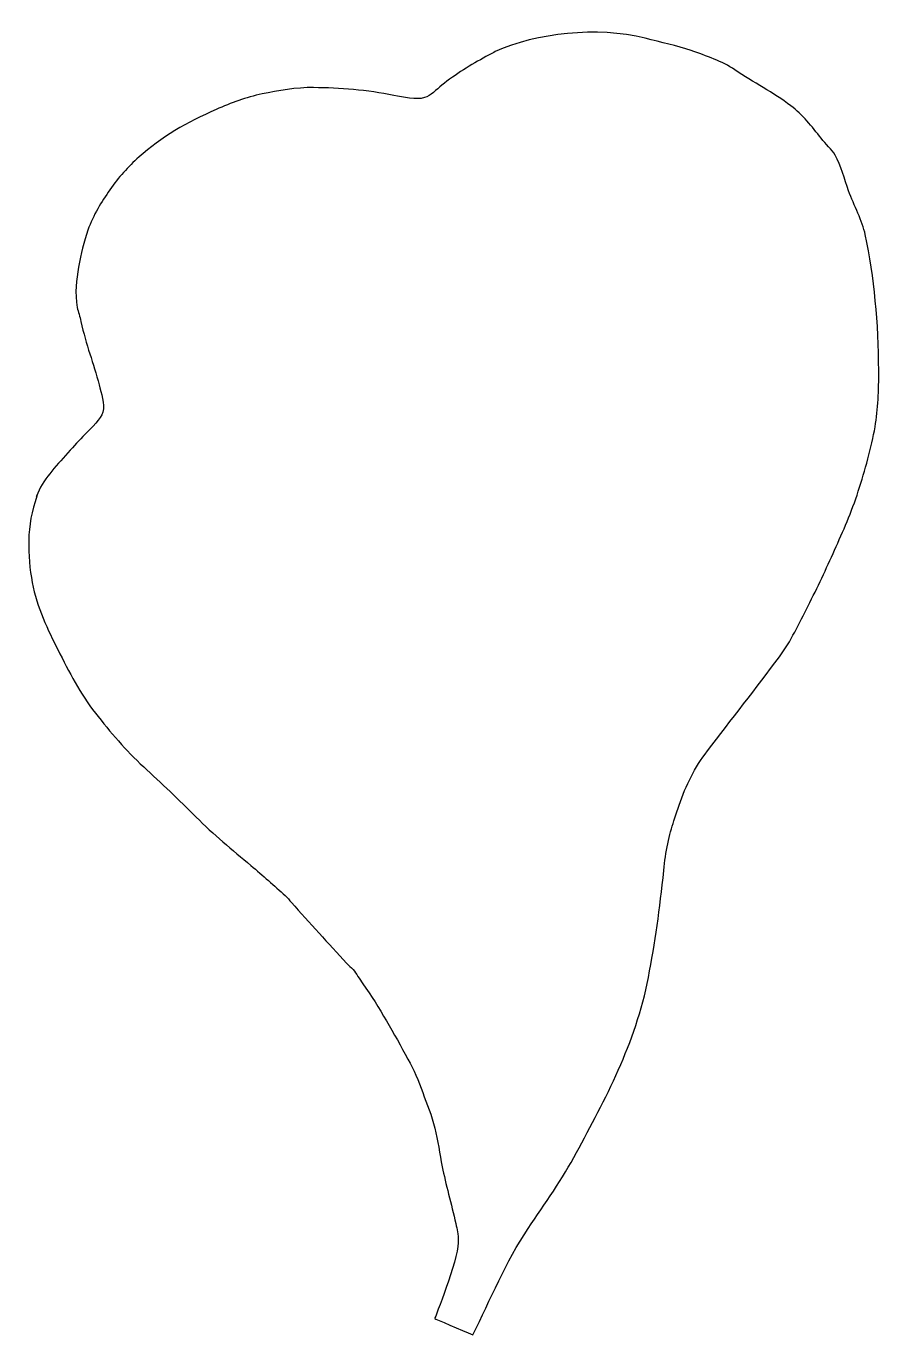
# Model space of a CAD drawing. Extents: x 103 to 419, y 7 to 492.
import ezdxf

# ---------------------------------------------------------------- set-up
doc = ezdxf.new("R2010")
doc.units = 0
doc.header["$MEASUREMENT"] = 0
doc.layers.add('LAYER_1', color=7, linetype='CONTINUOUS')

msp = doc.modelspace()

# ---------------------------------------------------------------- linework, layer by layer
at = {"layer": 'LAYER_1'}
msp.add_open_spline([(268.43, 7.36), (264.58, 9), (254.26, 13.4), (254.26, 13.4), (254.26, 13.4), (262.8, 34.76), (262.99, 41.46), (263.03, 45.28), (262.62, 46.11), (262.05, 48.63), (260.45, 55.77), (258.28, 63.37), (257.06, 69.6), (256.12, 74.44), (255.49, 79.27), (254.31, 83.98), (253.15, 88.6), (251.3, 92.91), (249.84, 97.17), (248.33, 101.55), (246.49, 105.56), (244.33, 109.52), (239.17, 119), (233.85, 128.59), (227.64, 137.43), (226.39, 139.21), (225.26, 141.18), (224.03, 142.67), (223.32, 143.51), (222.37, 144.21), (221.62, 145.04), (214.94, 152.35), (207.87, 160), (201.14, 167.53), (200.37, 168.4), (199.76, 169.31), (198.9, 170.07), (194.85, 173.69), (190.53, 177.57), (186.17, 181.24), (179.26, 187.06), (172.21, 192.82), (165.87, 199.16), (159.5, 205.54), (152.96, 211.79), (146.42, 217.77), (139.73, 223.89), (134.12, 230.6), (128.53, 237.73), (122.92, 244.89), (118.81, 252.92), (114.59, 261.24), (111.06, 268.21), (106.79, 276.92), (105.13, 286.1), (103.35, 295.89), (102.88, 307.26), (106.85, 318.07), (107.19, 318.47), (106.77, 318.47), (106.68, 318.07), (109.06, 324.19), (113.55, 328.84), (118.38, 334.14), (120.67, 336.66), (122.5, 338.78), (124.74, 341.07), (127.11, 343.49), (130.63, 346.72), (131.28, 349.19), (132.08, 352.23), (130.66, 356.33), (129.9, 359.34), (127.86, 367.51), (125.05, 373.92), (123.19, 382.85), (122.83, 384.61), (122.1, 386.35), (121.82, 387.93), (120.81, 393.52), (121.48, 398.15), (122.33, 402.98), (123.2, 407.88), (124.26, 412.26), (125.78, 416.68), (127.7, 422.29), (130.82, 427.14), (133.86, 431.57), (137.05, 436.21), (140.64, 440.1), (144.7, 443.74), (152.86, 451.06), (162.47, 456.67), (173.27, 461.33), (178.88, 463.76), (184.3, 465.89), (190.3, 467.09), (196.37, 468.29), (202.92, 469.54), (209.4, 469.45), (219.03, 469.33), (229.23, 468.53), (239.17, 466.58), (242.63, 465.9), (247.42, 464.74), (250.52, 465.73), (252.7, 466.43), (254.96, 468.72), (256.89, 470.3), (261.93, 474.43), (267.81, 477.91), (273.24, 480.95), (274.29, 481.55), (276.39, 482.48), (276.68, 482.82), (291.94, 489.62), (314.42, 492.2), (332.26, 487.72), (338.38, 486.18), (343.9, 485.03), (349.29, 483.15), (354.92, 481.2), (360.86, 479.17), (365.46, 476.05), (372.4, 471.34), (379.75, 467.63), (386.28, 462.69), (390.5, 459.5), (394.1, 455), (397.47, 450.68), (399.16, 448.5), (401.33, 446.59), (402.63, 444.42), (404.92, 440.59), (406.06, 435.4), (407.62, 431.23), (409.68, 425.73), (412.75, 419.98), (413.82, 414.99), (417.18, 399.23), (418.72, 382.15), (418.81, 364.59), (418.84, 357.29), (418.52, 350.38), (417.43, 343.78), (416.16, 336.08), (413.7, 327.68), (411.23, 319.93), (408.77, 312.19), (405.54, 305.03), (402.46, 298.11), (399.37, 291.17), (396.06, 284.18), (392.65, 277.48), (389.32, 270.94), (386.28, 264.29), (381.98, 258.53), (373.4, 247.02), (364.15, 235.17), (355.31, 223.69), (350.59, 217.56), (347.39, 211.06), (344.82, 203.56), (344.16, 201.66), (343.63, 199.82), (342.92, 197.81), (341.13, 192.7), (339.85, 186.4), (339.14, 179.38), (337.7, 165.09), (335.91, 152.51), (333.46, 139.8), (328.71, 115.16), (317.34, 94.46), (306.79, 74.85), (301.61, 65.21), (295.11, 55.96), (288.89, 46.77), (280.59, 34.49), (274.9, 20.37), (268.43, 7.36)], degree=3, knots=[0, 0, 0, 0, 1, 1, 1, 2, 2, 2, 3, 3, 3, 4, 4, 4, 5, 5, 5, 6, 6, 6, 7, 7, 7, 8, 8, 8, 9, 9, 9, 10, 10, 10, 11, 11, 11, 12, 12, 12, 13, 13, 13, 14, 14, 14, 15, 15, 15, 16, 16, 16, 17, 17, 17, 18, 18, 18, 19, 19, 19, 20, 20, 20, 21, 21, 21, 22, 22, 22, 23, 23, 23, 24, 24, 24, 25, 25, 25, 26, 26, 26, 27, 27, 27, 28, 28, 28, 29, 29, 29, 30, 30, 30, 31, 31, 31, 32, 32, 32, 33, 33, 33, 34, 34, 34, 35, 35, 35, 36, 36, 36, 37, 37, 37, 38, 38, 38, 39, 39, 39, 40, 40, 40, 41, 41, 41, 42, 42, 42, 43, 43, 43, 44, 44, 44, 45, 45, 45, 46, 46, 46, 47, 47, 47, 48, 48, 48, 49, 49, 49, 50, 50, 50, 51, 51, 51, 52, 52, 52, 53, 53, 53, 54, 54, 54, 55, 55, 55, 56, 56, 56, 57, 57, 57, 58, 58, 58, 59, 59, 59, 60, 60, 60, 60], dxfattribs=at)

doc.saveas('drawing.dxf')
